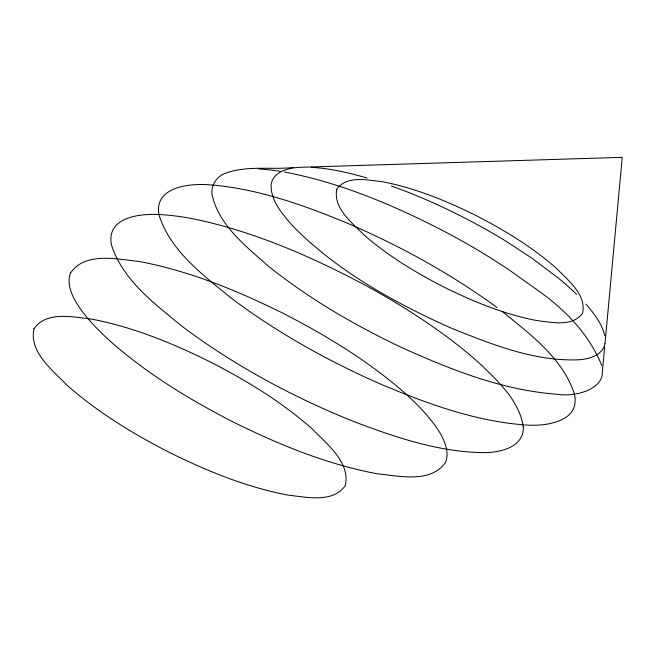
<?xml version="1.0" encoding="UTF-8"?>
<svg xmlns="http://www.w3.org/2000/svg" width="655" height="655" viewBox="0 0 655 655"><rect width="100%" height="100%" fill="white"/><g stroke="black" fill="none" stroke-linecap="round" stroke-linejoin="round"><path stroke-width="0.98" d="M604.647 347.265L602.248 373.162A37.204 21.476 0 0 1 555.317 394.097C501.542 389.905 450.575 369.584 401.851 347.625C354.535 325.183 308.849 298.688 267.96 265.815C245.584 245.871 218.352 225.017 211.942 194.076C211.074 185.488 216.191 177.439 223.92 173.862C245.895 164.986 270.507 170.022 293.489 167.492M604.991 343.613L622.25 157.339L299.646 167.303C288.511 167.999 273.479 171.348 271.154 184.284C270.343 200.856 282.665 214.226 292.744 225.975C337.12 271.096 393.622 302.242 450.869 327.999C491.815 344.334 535.045 361.994 579.978 359.71C589.95 358.801 602.772 354.928 604.917 343.629M524.884 424.907C544.706 426.733 581.362 422.188 574.263 393.589C562.489 357.998 530.247 334.353 502.352 311.518M311.215 167.328C330.218 168.384 348.869 172.756 367.103 178.029M523.713 424.841C474.269 420.936 427.06 403.586 381.66 384.559C328.622 361.265 277.573 332.961 231.19 298.156C203.156 275.092 170.521 251.283 159.099 215.217C153.368 187.084 189.041 183.253 208.658 184.775L213.047 185.046C260.895 189.549 306.638 206.153 350.679 224.599C402.154 247.066 451.688 274.339 497.047 307.547M284.491 172.028C341.648 182.892 395.718 206.055 447.095 232.836A768.708 443.812 0 0 1 494.877 260.6L509.05 269.868L534.193 287.815A317.765 183.457 0 0 1 601.773 365.564M391.42 185.963C420.707 196.467 449.076 209.428 476.447 224.182A659.446 380.727 0 0 1 505.914 241.171L531.876 258.135L558.715 278.383A443.869 256.269 0 0 1 571.52 289.535L576.572 294.332M585.938 304.116C593.905 313.352 601.945 323.431 604.721 335.581M258.897 168.957A120.847 69.774 0 0 1 280.381 171.389M523.304 426.757C524.221 447.848 498.692 453.039 482.244 452.597C437.867 451.811 395.129 437.172 354.019 421.656C293.375 397.282 235.227 366.096 182.827 326.902C155.063 304.067 122.747 280.487 111.44 244.773C105.823 215.356 143.854 213.055 163.856 214.824C174.377 215.569 184.816 217.182 195.149 219.245C254.14 231.698 310.011 256.031 363.124 284.082A813.191 469.496 0 0 1 405.003 308.366C431.825 325.257 457.894 343.588 481.302 365.031C499.11 382.315 519.35 401.147 523.304 426.757M34.011 328.597C28.746 352.251 53.104 370.583 67.506 385.672C98.127 412.544 133.178 433.872 169.35 452.392C207.136 471.084 246.657 487.304 288.241 495.147C306.646 497.112 332.756 503.359 345.316 485.584C350.589 461.922 326.223 443.591 311.821 428.509C281.208 401.638 246.149 380.301 209.985 361.789C172.191 343.089 132.678 326.87 91.086 319.026C72.689 317.061 46.579 310.814 34.011 328.597M70.494 273.02C66.564 283.23 71.379 293.989 76.422 302.864C85.674 317.642 98.021 330.12 110.859 341.795C147.752 374.177 189.991 399.886 233.573 422.188C279.104 444.72 326.722 464.264 376.838 473.712C398.666 475.882 430.875 483.791 445.613 462.193C449.535 451.983 444.72 441.224 439.677 432.349C430.425 417.571 418.078 405.093 405.248 393.418C368.356 361.036 326.116 335.327 282.534 313.024C236.995 290.493 189.385 270.941 139.261 261.492C117.433 259.331 85.232 251.422 70.494 273.02M336.809 189.205C332.92 208.044 351.637 222.233 363.263 234.269C387.433 255.483 415.114 272.324 443.672 286.947C473.508 301.709 504.71 314.515 537.55 320.704C552.075 322.26 572.691 327.189 582.614 313.156C586.503 294.308 567.787 280.119 556.16 268.091C531.991 246.878 504.309 230.028 475.751 215.413C445.916 200.651 414.713 187.838 381.873 181.648C367.349 180.092 346.732 175.163 336.809 189.205"/></g></svg>
